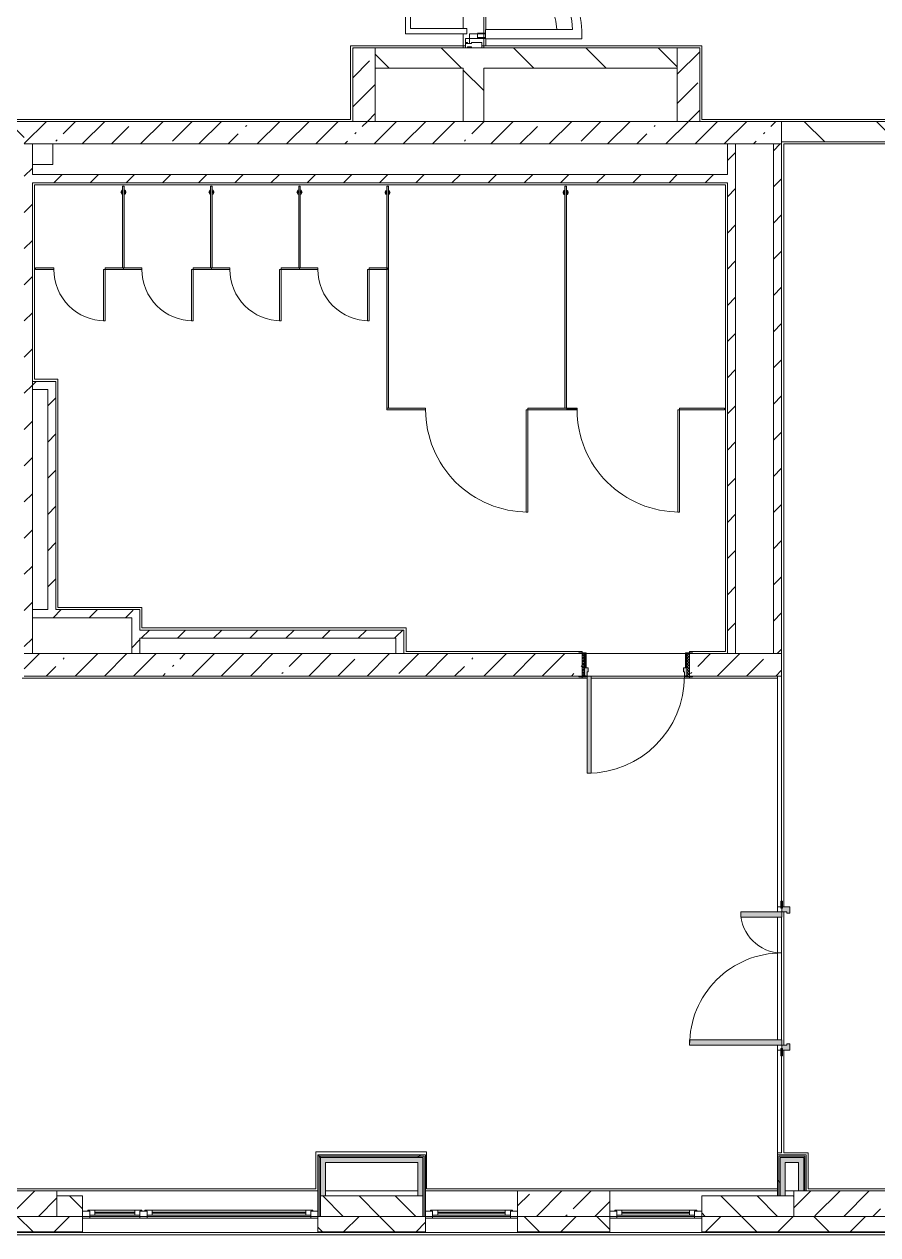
# Model space of a CAD drawing. Header units: millimetres. Extents: x -4005 to 195566, y -8553 to 29000.
# Drawn here: x 154903 to 163242, y -280 to 11550 of the extents above; entities that cross this region are included whole.
import ezdxf

# ---------------------------------------------------------------- set-up
doc = ezdxf.new("R2010")
doc.units = ezdxf.units.MM
for name, color, linetype, lineweight, true_color in [('A-DETL-GENF-9', 7, 'Continuous', 5, 0xaaaaaa), ('A-DOOR-2', 7, 'Continuous', 5, 0xaaaaaa), ('A-DOOR-3', 7, 'Continuous', 5, 0xe2e2e2), ('A-DOOR-FRAM-2', 7, 'Continuous', 5, 0xe2e2e2), ('A-DOOR-FRAM-3', 7, 'Continuous', 5, 0xaaaaaa), ('A-FLOR-2', 7, 'Continuous', 5, 0xaaaaaa), ('A-GENM-7', 7, 'Continuous', 5, 0xe2ddcd), ('I-WALL-4', 7, 'Continuous', 5, 0xe7e7e7)]:
    doc.layers.add(name, color=color, linetype=linetype, lineweight=lineweight, true_color=true_color)
for name, color, linetype, lineweight in [('A-DOOR-4', 7, 'Continuous', 5), ('A-GENM-6', 7, 'Continuous', 5), ('A-GLAZ-2', 7, 'Continuous', 5), ('A-GLAZ-CWMG-2', 7, 'Continuous', 5), ('A-WALL', 7, 'Continuous', 9), ('A-WALL-2', 7, 'Continuous', 5), ('I-WALL-6', 7, 'Continuous', 5), ('S-COLS-3', 7, 'Continuous', 5)]:
    doc.layers.add(name, color=color, linetype=linetype, lineweight=lineweight)
pattern_1 = [(45, (60693.44, 0), (-176.7767, 176.7767), [])]
pattern_2 = [(135, (60693.44, 0), (-353.5534, -353.5534), [])]
pattern_3 = [(45, (60693.44, 0), (-285.1231, 285.1231), []), (45, (60978.57, 0), (-285.1231, 285.1231), [504.031, -100.806, 16.764, -84.042])]
pattern_4 = [(45, (60693.44, 0), (-530.33, 530.33), []), (135, (60693.44, 0), (-530.33, -530.33), [])]

# ---------------------------------------------------------------- blocks, each defined once
blk = doc.blocks.new('110_Дверь_СКБ_1Ст_Внутренняя1 - Д-7а_л__950x2100h_Туалет-32220591-1_4_1_птичка')
at = {"layer": 'A-DOOR-2'}
h = blk.add_hatch(dxfattribs=at)
h.set_pattern_fill('FP_175', color=256, style=0, pattern_type=2)
h.set_pattern_definition([(135, (1776.41, 174.685), (-14.14214, -14.14214), []), (225, (1776.41, 174.685), (14.14214, -14.14214), [])])
h.paths.add_polyline_path([(537.5, 110), (512.5, 110), (512.5, -110), (537.5, -110)])
at = {"layer": 'A-DOOR-3'}
h = blk.add_hatch(color=256, dxfattribs=at)
h.paths.add_polyline_path([(512.5, 110), (487.5, 110), (487.5, 70), (477.5, 70), (477.5, 30), (512.5, 30)])
h.paths.add_polyline_path([(-462.5, 110), (-487.5, 110), (-487.5, 30), (-452.5, 30), (-452.5, 70), (-462.5, 70)])
at = {"layer": 'A-DOOR-FRAM-2'}
for points in [[(447.5, 1060), (447.5, 110), (487.5, 112), (487.5, 1060)], [(-499, 118), (-542.5, 118), (-542.5, 110), (-472.5, 110), (-472.5, 118), (-492.5, 118)], [(-487.5, 30), (-487.5, -110), (-472.5, -110), (-472.5, 30)], [(567.5, 118), (497.5, 118), (497.5, 110), (567.5, 110)], [(497.5, 30), (497.5, -110), (512.5, -110), (512.5, 30)], [(-542.5, -110), (-542.5, -118), (-472.5, -118), (-472.5, -110), (-512.5, -110)], [(512.5, -110), (497.5, -110), (497.5, -118), (567.5, -118), (567.5, -110), (537.5, -110)]]:
    blk.add_hatch(color=256, dxfattribs=at).paths.add_polyline_path(points)
at = {"layer": 'A-DOOR-FRAM-3'}
h = blk.add_hatch(dxfattribs=at)
h.set_pattern_fill('FP_176', color=256, style=0, pattern_type=2)
h.set_pattern_definition([(45, (-346.384, 174.685), (-14.1421, 14.1421), []), (135, (-346.384, 174.685), (-14.1421, -14.1421), [])])
h.paths.add_polyline_path([(-512.5, 110), (-512.5, -110), (-487.5, -110), (-487.5, 110)])
at = {"layer": 'A-DOOR-2'}
for p, q in [((487.5, 1060), (447.5, 1060)), ((447.5, 1060), (447.5, 110)), ((487.5, 110), (487.5, 1060)), ((447.5, 110), (487.5, 110))]:
    blk.add_line(p, q, dxfattribs=at)
blk.add_arc((487.5, 110), 950, 90, 180, dxfattribs=at)
at = {"layer": 'A-DOOR-FRAM-3'}
for p, q in [((-472.5, 118), (-542.5, 118)), ((-542.5, 118), (-542.5, 110)), ((-542.5, 110), (-472.5, 110)), ((-487.5, 110), (-512.5, 110)), ((-512.5, 110), (-512.5, -110)), ((-462.5, 110), (-487.5, 110)), ((-487.5, 110), (-487.5, 30)), ((-487.5, -110), (-487.5, 110)), ((-472.5, 110), (-487.5, 110)), ((-487.5, 110), (-487.5, 109)), ((-487.5, 109), (-472.5, 109)), ((-487.5, 30), (-452.5, 30)), ((-472.5, 30), (-487.5, 30)), ((-487.5, 30), (-487.5, -110)), ((-472.5, 110), (-472.5, 118)), ((-472.5, 109), (-472.5, 110)), ((-472.5, -110), (-472.5, 30)), ((-462.5, 70), (-462.5, 110)), ((-452.5, 70), (-462.5, 70)), ((-452.5, 30), (-452.5, 70)), ((487.5, 70), (477.5, 70)), ((477.5, 70), (477.5, 30)), ((477.5, 30), (512.5, 30)), ((487.5, 110), (487.5, 70)), ((512.5, 110), (487.5, 110)), ((567.5, 118), (497.5, 118)), ((497.5, 118), (497.5, 110)), ((512.5, 110), (497.5, 110)), ((497.5, 110), (497.5, 109)), ((497.5, 110), (567.5, 110)), ((497.5, 109), (512.5, 109)), ((512.5, 30), (497.5, 30)), ((497.5, 30), (497.5, -110)), ((512.5, 30), (512.5, 110)), ((537.5, 110), (512.5, 110)), ((512.5, 110), (512.5, -110)), ((512.5, 109), (512.5, 110)), ((512.5, -110), (512.5, 30)), ((537.5, -110), (537.5, 110)), ((567.5, 110), (567.5, 118)), ((-472.5, -110), (-542.5, -110)), ((-542.5, -110), (-542.5, -118)), ((-542.5, -118), (-472.5, -118)), ((-512.5, -110), (-487.5, -110)), ((-487.5, -110), (-472.5, -110)), ((-472.5, -118), (-472.5, -110)), ((497.5, -110), (512.5, -110)), ((567.5, -110), (497.5, -110)), ((497.5, -110), (497.5, -118)), ((497.5, -118), (567.5, -118)), ((512.5, -110), (537.5, -110)), ((567.5, -118), (567.5, -110))]:
    blk.add_line(p, q, dxfattribs=at)
blk = doc.blocks.new('131_Сантехническая перегородка 7 - СП-1-30858579-1_4_1_птичка')
at = {"layer": 'A-GENM-7'}
blk.add_hatch(color=256, dxfattribs=at).paths.add_polyline_path([(2166, 8), (-4, 8), (-4, -8), (2166, -8)])
at = {"layer": 'A-GENM-6'}
for p, q in [((2166, 8), (-4, 8)), ((-4, 8), (-4, -8)), ((2166, -8), (2166, 8)), ((-4, -8), (2166, -8))]:
    blk.add_line(p, q, dxfattribs=at)
at = {"layer": 'A-GENM-6', "flags": 128}
for points in [[(71, 8), (71, 9), (71, 9), (70, 9), (70, 10), (70, 10), (69, 11), (69, 11), (68, 12), (68, 12), (67, 12), (67, 13), (66, 13), (66, 13), (65, 14), (65, 14), (64, 14), (64, 14), (63, 14), (62, 15), (62, 15), (61, 15), (61, 15), (60, 15), (59, 15), (59, 15), (58, 15), (58, 15), (57, 15), (56, 15), (56, 15), (55, 15), (55, 15), (54, 14), (54, 14), (53, 14), (52, 14), (52, 13), (51, 13), (51, 13), (50, 13), (50, 12), (49, 12), (49, 11), (48, 11), (48, 11), (48, 10), (47, 10), (47, 9), (46, 9), (46, 8), (46, 8)], [(46, -8), (46, -9), (47, -9), (47, -9), (47, -10), (48, -10), (48, -11), (49, -11), (49, -12), (50, -12), (50, -12), (51, -13), (51, -13), (52, -13), (52, -14), (53, -14), (53, -14), (54, -14), (54, -14), (55, -15), (56, -15), (56, -15), (57, -15), (57, -15), (58, -15), (59, -15), (59, -15), (60, -15), (60, -15), (61, -15), (62, -15), (62, -15), (63, -15), (63, -14), (64, -14), (64, -14), (65, -14), (66, -13), (66, -13), (67, -13), (67, -13), (68, -12), (68, -12), (69, -11), (69, -11), (69, -11), (70, -10), (70, -10), (71, -9), (71, -9), (71, -8), (71, -8)]]:
    blk.add_lwpolyline(points, dxfattribs=at)
at = {"layer": 'A-GENM-6'}
for radius, start, end in [(24.6, 19.9113, 160.0887), (17.6, 45, 135), (17.6, 45, 135), (15.1, 45, 135), (24.6, 199.9113, 340.0887), (17.6, 225, 315), (17.6, 225, 315), (15.1, 225, 315)]:
    blk.add_arc((59, 0), radius, start, end, dxfattribs=at)
blk = doc.blocks.new('131_Сантехническая перегородка 6 - СП-1-30839354-1_4_1_птичка')
at = {"layer": 'A-GENM-7'}
blk.add_hatch(color=256, dxfattribs=at).paths.add_polyline_path([(800, 8), (0, 8), (0, -8), (800, -8)])
at = {"layer": 'A-GENM-6'}
for p, q in [((800, 8), (0, 8)), ((0, 8), (0, -8)), ((800, -8), (800, 8)), ((0, -8), (800, -8))]:
    blk.add_line(p, q, dxfattribs=at)
at = {"layer": 'A-GENM-6', "flags": 128}
for points in [[(71, 8), (71, 9), (71, 9), (70, 9), (70, 10), (70, 10), (69, 11), (69, 11), (68, 12), (68, 12), (67, 12), (67, 13), (66, 13), (66, 13), (65, 14), (65, 14), (64, 14), (64, 14), (63, 14), (62, 15), (62, 15), (61, 15), (61, 15), (60, 15), (59, 15), (59, 15), (58, 15), (58, 15), (57, 15), (56, 15), (56, 15), (55, 15), (55, 15), (54, 14), (54, 14), (53, 14), (52, 14), (52, 13), (51, 13), (51, 13), (50, 13), (50, 12), (49, 12), (49, 11), (48, 11), (48, 11), (48, 10), (47, 10), (47, 9), (46, 9), (46, 8), (46, 8)], [(46, -8), (46, -9), (47, -9), (47, -9), (47, -10), (48, -10), (48, -11), (49, -11), (49, -12), (50, -12), (50, -12), (51, -13), (51, -13), (52, -13), (52, -14), (53, -14), (53, -14), (54, -14), (54, -14), (55, -15), (56, -15), (56, -15), (57, -15), (57, -15), (58, -15), (59, -15), (59, -15), (60, -15), (60, -15), (61, -15), (62, -15), (62, -15), (63, -15), (63, -14), (64, -14), (64, -14), (65, -14), (66, -13), (66, -13), (67, -13), (67, -13), (68, -12), (68, -12), (69, -11), (69, -11), (69, -11), (70, -10), (70, -10), (71, -9), (71, -9), (71, -8), (71, -8)]]:
    blk.add_lwpolyline(points, dxfattribs=at)
at = {"layer": 'A-GENM-6'}
for radius, start, end in [(24.6, 19.9113, 160.0887), (17.6, 45, 135), (17.6, 45, 135), (15.1, 45, 135), (24.6, 199.9113, 340.0887), (17.6, 225, 315), (17.6, 225, 315), (15.1, 225, 315)]:
    blk.add_arc((59, 0), radius, start, end, dxfattribs=at)
blk = doc.blocks.new('131_Сантехническая перегородка_Дверь МГН - СД-1-30883454-1_4_1_птичка')
at = {"layer": 'A-GENM-7'}
for points in [[(-350.5, 8), (-370, 8), (-366.5, -8), (10, -8), (10, 8), (-335.4, 8)], [(1390, 8), (1010, 8), (1010, -8), (1390, -8)]]:
    blk.add_hatch(color=256, dxfattribs=at).paths.add_polyline_path(points)
at = {"layer": 'A-DOOR-4'}
for p, q in [((10, 1008), (26, 1008)), ((10, 8), (10, 1008)), ((26, 8), (26, 1008)), ((10, 8), (26, 8))]:
    blk.add_line(p, q, dxfattribs=at)
blk.add_arc((10, 8), 1000, 360, 90, dxfattribs=at)
at = {"layer": 'A-GENM-6'}
for p, q in [((10, 8), (-370, 8)), ((-370, 8), (-370, -8)), ((10, -8), (10, 8)), ((1390, 8), (1010, 8)), ((1010, 8), (1010, -8)), ((1390, -8), (1390, 8)), ((-370, -8), (10, -8)), ((1010, -8), (1390, -8))]:
    blk.add_line(p, q, dxfattribs=at)
blk = doc.blocks.new('120_Окно_СКБ_2Ст_Фрамуга сверху - 120_Окно_СКБ_2Ст_2300х2500_h_ ДОО-19727959-1_4_1_птичка')
at = {"layer": 'A-GLAZ-2'}
for p, q in [((-1150, -127), (-1150, -57)), ((-1150, -57), (-1080, -57)), ((1150, -57), (-1150, -57)), ((-1080, -57), (-1080, -127)), ((-1080, -57), (1080, -57)), ((520, -87), (-1080, -87)), ((-1080, -87), (-1080, -127)), ((-1030, -137), (-1030, -87)), ((-1030, -107), (470, -107)), ((470, -117), (-1030, -117)), ((470, -137), (470, -87)), ((520, -127), (520, -57)), ((520, -57), (590, -57)), ((520, -127), (520, -87)), ((590, -57), (590, -127)), ((1080, -87), (590, -87)), ((590, -87), (590, -127)), ((640, -137), (640, -87)), ((640, -107), (1030, -107)), ((1030, -117), (640, -117)), ((1030, -137), (1030, -87)), ((1080, -127), (1080, -57)), ((1080, -57), (1150, -57)), ((1080, -127), (1080, -87)), ((1150, -57), (1150, -127)), ((-1080, -127), (-1150, -127)), ((-1150, -127), (-1100, -127)), ((-1080, -127), (-1100, -127)), ((-1100, -127), (-1100, -137)), ((-1100, -137), (540, -137)), ((540, -137), (-1100, -137)), ((590, -127), (520, -127)), ((540, -127), (520, -127)), ((540, -127), (570, -127)), ((540, -127), (570, -127)), ((540, -137), (540, -127)), ((590, -127), (570, -127)), ((570, -127), (570, -137)), ((570, -137), (1100, -137)), ((1100, -137), (570, -137)), ((1150, -127), (1080, -127)), ((1100, -127), (1080, -127)), ((1100, -127), (1150, -127)), ((1100, -137), (1100, -127))]:
    blk.add_line(p, q, dxfattribs=at)
blk = doc.blocks.new('120_Окно_СКБ_1Ст - 120_Окно_СКБ_1Ст 900х2500_h_ с форточкой-V137-1_4_1_птичка')
at = {"layer": 'A-GLAZ-2'}
for p, q in [((-450, -127), (-450, -57)), ((-450, -57), (-380, -57)), ((450, -57), (-450, -57)), ((-380, -57), (-380, -127)), ((380, -87), (-380, -87)), ((-380, -87), (-380, -127)), ((-330, -137), (-330, -87)), ((-330, -107), (330, -107)), ((330, -117), (-330, -117)), ((330, -137), (330, -87)), ((380, -127), (380, -57)), ((380, -57), (450, -57)), ((380, -127), (380, -87)), ((450, -57), (450, -127)), ((-380, -127), (-450, -127)), ((-450, -127), (-400, -127)), ((-380, -127), (-400, -127)), ((-400, -127), (-400, -137)), ((-400, -137), (400, -137)), ((400, -137), (-400, -137)), ((450, -127), (380, -127)), ((400, -127), (380, -127)), ((400, -127), (450, -127)), ((400, -137), (400, -127))]:
    blk.add_line(p, q, dxfattribs=at)
blk = doc.blocks.new('BSC_Колонна _Прямоугольная - 250х900-23282983-1_4_1_птичка')
at = {"layer": 'S-COLS-3'}
h = blk.add_hatch(dxfattribs=at)
h.set_pattern_fill('FP_203', color=256, style=0, pattern_type=2)
h.set_pattern_definition([(45, (-99480, -25), (-285.1231, 285.1231), []), (45, (-99194.88, -25), (-285.1231, 285.1231), [504.031, -100.806, 16.764, -84.042])])
h.paths.add_polyline_path([(268, -125), (450, -125), (450, 125), (-450, 125), (-450, -125)])
for p, q in [((450, 125), (-450, 125)), ((-450, 125), (-450, -125)), ((450, -125), (450, 125)), ((-450, -125), (450, -125))]:
    blk.add_line(p, q, dxfattribs=at)
blk = doc.blocks.new('BSC_Колонна _Прямоугольная - 250х900-V174-1_4_1_птичка')
at = {"layer": 'S-COLS-3'}
h = blk.add_hatch(dxfattribs=at)
h.set_pattern_fill('FP_209', color=256, style=0, pattern_type=2)
h.set_pattern_definition([(45, (-94080, -25), (-285.1231, 285.1231), []), (45, (-93794.88, -25), (-285.1231, 285.1231), [504.031, -100.806, 16.764, -84.042])])
h.paths.add_polyline_path([(-450, -125), (450, -125), (450, 125), (-450, 125), (-450, -34)])
for p, q in [((450, 125), (-450, 125)), ((-450, 125), (-450, -125)), ((450, -125), (450, 125)), ((-450, -125), (450, -125))]:
    blk.add_line(p, q, dxfattribs=at)
blk = doc.blocks.new('BSC_Колонна _Прямоугольная - 250х900-V175-1_4_1_птичка')
at = {"layer": 'S-COLS-3'}
h = blk.add_hatch(dxfattribs=at)
h.set_pattern_fill('FP_210', color=256, style=0, pattern_type=2)
h.set_pattern_definition([(45, (-102180, -25), (-285.1231, 285.1231), []), (45, (-101894.88, -25), (-285.1231, 285.1231), [504.031, -100.806, 16.764, -84.042])])
h.paths.add_polyline_path([(-334, -125), (450, -125), (450, 125), (-450, 125), (-450, -125)])
for p, q in [((450, 125), (-450, 125)), ((-450, 125), (-450, -125)), ((450, -125), (450, 125)), ((-450, -125), (450, -125))]:
    blk.add_line(p, q, dxfattribs=at)
blk = doc.blocks.new('131_Сантехническая перегородка_Дверь 5 - СД-1-30835617-1_4_1_птичка')
at = {"layer": 'A-GENM-7'}
for points in [[(250, 8), (70, 8), (70, -8), (250, -8)], [(750, 8), (750, -8), (930, -8), (930, 8), (839, 8)]]:
    blk.add_hatch(color=256, dxfattribs=at).paths.add_polyline_path(points)
at = {"layer": 'A-DOOR-4'}
for p, q in [((266, 508), (250, 508)), ((250, 8), (250, 508)), ((266, 8), (266, 508)), ((266, 8), (250, 8))]:
    blk.add_line(p, q, dxfattribs=at)
blk.add_arc((250, 8), 500, 360, 90, dxfattribs=at)
at = {"layer": 'A-GENM-6'}
for p, q in [((250, 8), (70, 8)), ((70, 8), (70, -8)), ((250, -8), (250, 8)), ((930, 8), (750, 8)), ((750, 8), (750, -8)), ((930, -8), (930, 8)), ((70, -8), (250, -8)), ((750, -8), (930, -8))]:
    blk.add_line(p, q, dxfattribs=at)
blk = doc.blocks.new('120_Окно_СКБ_1Ст - 120_Окно_СКБ_1Ст 900х2500_h_ с форточкой-22876038-1_4_1_птичка')
at = {"layer": 'A-GLAZ-2'}
for p, q in [((-450, -127), (-450, -57)), ((-450, -57), (-380, -57)), ((450, -57), (-450, -57)), ((-380, -57), (-380, -127)), ((380, -87), (-380, -87)), ((-380, -87), (-380, -127)), ((-330, -137), (-330, -87)), ((-330, -107), (330, -107)), ((330, -117), (-330, -117)), ((330, -137), (330, -87)), ((380, -127), (380, -57)), ((380, -57), (450, -57)), ((380, -127), (380, -87)), ((450, -57), (450, -127)), ((-380, -127), (-450, -127)), ((-450, -127), (-400, -127)), ((-380, -127), (-400, -127)), ((-400, -127), (-400, -137)), ((-400, -137), (400, -137)), ((400, -137), (-400, -137)), ((450, -127), (380, -127)), ((400, -127), (380, -127)), ((400, -127), (450, -127)), ((400, -137), (400, -127))]:
    blk.add_line(p, q, dxfattribs=at)
blk = doc.blocks.new('110_Дверь_СКБ_2Ст - Д-5_п__в составе перегородки _не входит в спец__-32680960-1_4_1_птичка')
at = {"layer": 'A-DOOR-3'}
for points in [[(-638, 901), (-638, 0), (-588, 0), (-588, 901)], [(612, 40), (612, 0), (662, 0), (662, 401), (612, 401)]]:
    blk.add_hatch(color=256, dxfattribs=at).paths.add_polyline_path(points)
h = blk.add_hatch(color=256, dxfattribs=at)
h.paths.add_polyline_path([(-688, 0), (-688, -79), (-628, -79), (-628, -49), (-638, -49), (-638, 0)])
h.paths.add_polyline_path([(652, -49), (652, -79), (712, -79), (712, 0), (662, 0), (662, -49)])
at = {"layer": 'A-DOOR-FRAM-2'}
for points in [[(-743, 0), (-673, 0), (-673, 8), (-743, 3)], [(698, 0), (767, 0), (767, 8), (698, 8)], [(-743, -9), (-688, -9), (-688, -1), (-743, -1)], [(712, -9), (767, -9), (767, -1), (712, -1)]]:
    blk.add_hatch(color=256, dxfattribs=at).paths.add_polyline_path(points)
at = {"layer": 'A-DOOR-2'}
for p, q in [((-638, 901), (-638, 0)), ((-588, 901), (-638, 901)), ((-588, 0), (-588, 901)), ((662, 401), (612, 401)), ((612, 401), (612, 0)), ((662, 0), (662, 401)), ((-638, 0), (-588, 0)), ((612, 0), (662, 0))]:
    blk.add_line(p, q, dxfattribs=at)
for centre, radius, start, end in [((-638, 0), 900, 0, 90), ((662, 0), 400, 90, 180)]:
    blk.add_arc(centre, radius, start, end, dxfattribs=at)
at = {"layer": 'A-DOOR-FRAM-3'}
for p, q in [((-673, 8), (-743, 8)), ((-743, 8), (-743, 0)), ((-743, 0), (-673, 0)), ((-638, 0), (-688, 0)), ((-688, 0), (-688, -79)), ((-673, 0), (-688, 0)), ((-688, 0), (-688, -1)), ((-673, 0), (-673, 8)), ((-673, -1), (-673, 0)), ((-638, -49), (-638, 0)), ((662, 0), (662, -49)), ((712, 0), (662, 0)), ((767, 8), (698, 8)), ((698, 8), (698, 0)), ((712, 0), (698, 0)), ((698, 0), (698, -1)), ((698, 0), (767, 0)), ((712, -79), (712, 0)), ((712, -1), (712, 0)), ((767, 0), (767, 8)), ((-673, -1), (-743, -1)), ((-743, -1), (-743, -9)), ((-743, -9), (-673, -9)), ((-688, -79), (-628, -79)), ((-688, -1), (-673, -1)), ((-673, -9), (-673, -1)), ((-628, -49), (-638, -49)), ((-628, -79), (-628, -49)), ((662, -49), (652, -49)), ((652, -49), (652, -79)), ((652, -79), (712, -79)), ((698, -1), (712, -1)), ((767, -1), (698, -1)), ((698, -1), (698, -9)), ((698, -9), (767, -9)), ((767, -9), (767, -1))]:
    blk.add_line(p, q, dxfattribs=at)
blk = doc.blocks.new('131_Сантехническая перегородка_Дверь 5 - СД-1-V229-1_4_1_птичка')
at = {"layer": 'A-GENM-7'}
for points in [[(250, 8), (78, 8), (78, -8), (250, -8)], [(922, 8), (750, 8), (750, -8), (930, -8), (930, 8)]]:
    blk.add_hatch(color=256, dxfattribs=at).paths.add_polyline_path(points)
at = {"layer": 'A-DOOR-4'}
for p, q in [((266, 508), (250, 508)), ((250, 8), (250, 508)), ((266, 8), (266, 508)), ((266, 8), (250, 8))]:
    blk.add_line(p, q, dxfattribs=at)
blk.add_arc((250, 8), 500, 360, 90, dxfattribs=at)
at = {"layer": 'A-GENM-6'}
for p, q in [((250, 8), (70, 8)), ((70, 8), (70, -8)), ((250, -8), (250, 8)), ((930, 8), (750, 8)), ((750, 8), (750, -8)), ((930, -8), (930, 8)), ((70, -8), (250, -8)), ((750, -8), (930, -8))]:
    blk.add_line(p, q, dxfattribs=at)
blk = doc.blocks.new('131_Сантехническая перегородка_Дверь МГН 2 - СД-1-30897608-1_4_1_птичка')
at = {"layer": 'A-GENM-7'}
for points in [[(-270, 8), (-430, 8), (-430, -8), (10, -8), (10, 8)], [(1010, 8), (1010, -8), (1110, -8), (1110, 8)]]:
    blk.add_hatch(color=256, dxfattribs=at).paths.add_polyline_path(points)
at = {"layer": 'A-DOOR-4'}
for p, q in [((10, 1008), (26, 1008)), ((10, 8), (10, 1008)), ((26, 8), (26, 1008)), ((10, 8), (26, 8))]:
    blk.add_line(p, q, dxfattribs=at)
blk.add_arc((10, 8), 1000, 360, 90, dxfattribs=at)
at = {"layer": 'A-GENM-6'}
for p, q in [((10, 8), (-430, 8)), ((-430, 8), (-430, -8)), ((10, -8), (10, 8)), ((1110, 8), (1010, 8)), ((1010, 8), (1010, -8)), ((1110, -8), (1110, 8)), ((-430, -8), (10, -8)), ((1010, -8), (1110, -8))]:
    blk.add_line(p, q, dxfattribs=at)
blk = doc.blocks.new('Дверь_Витражная_остекление_ - ВВ-7 остекление-32349468-1_4_1_птичка')
at = {"layer": 'A-DETL-GENF-9'}
for p, q in [((-815, -20), (-860, -20)), ((-860, -177), (-860, -20)), ((-815, -20), (-860, -20)), ((-860, -20), (-860, -177)), ((-860, -100), (-815, -100)), ((-850, -177), (-850, -100)), ((-815, -177), (-815, -20)), ((-815, -177), (-815, -20)), ((-806, -177), (-806, -100)), ((856, -800), (856, -100)), ((865, -880), (865, -20)), ((865, -20), (865, -880)), ((900, -100), (865, -100)), ((900, -800), (900, -140)), ((910, -880), (910, -140)), ((910, -880), (910, -140)), ((910, -800), (865, -800)), ((910, -880), (865, -880)), ((865, -880), (910, -880))]:
    blk.add_line(p, q, dxfattribs=at)
at = {"layer": 'A-DOOR-2'}
for p, q in [((-910, 20), (-860, 20)), ((-910, -20), (-910, 20)), ((-860, 20), (-860, -20)), ((860, 20), (910, 20)), ((860, -20), (860, 20)), ((910, 20), (910, -20)), ((-860, -20), (-910, -20)), ((-860, -177), (-860, -20)), ((860, -880), (860, -20)), ((910, -20), (860, -20))]:
    blk.add_line(p, q, dxfattribs=at)
for centre, start, end in [((-860, -20), 275.9846, 0), ((860, -20), 180, 196.2865), ((860, -20), 225.3923, 270)]:
    blk.add_arc(centre, 860, start, end, dxfattribs=at)
blk = doc.blocks.new('Прямоугольный импост - Импост структурный с накладкой - 160мм Темный-V244-1_4_1_птичка')
at = {"layer": 'A-GLAZ-CWMG-2'}
for p, q in [((-50, 0), (-50, 17)), ((-50, 17), (0, 17)), ((-40, 0), (-50, 0)), ((-40, -40), (-40, 0)), ((0, 0), (-10, 0)), ((-10, 0), (-10, -40)), ((0, 17), (0, 0)), ((-50, -140), (-50, -40)), ((-50, -40), (-40, -40)), ((-10, -40), (0, -40)), ((0, -40), (0, -140)), ((0, -140), (-50, -140))]:
    blk.add_line(p, q, dxfattribs=at)

msp = doc.modelspace()

# ---------------------------------------------------------------- hatches: boundary and pattern name
at = {"layer": 'A-WALL-2'}
h = msp.add_hatch(dxfattribs=at)
h.set_pattern_fill('FP_154', color=256, style=0, pattern_type=2)
h.set_pattern_definition([(135, (60693.44, 0), (-176.7767, -176.7767), [])])
h.paths.add_polyline_path([(184423.4, -100), (184423.4, 100), (184223.4, 100), (184223.4, -100)])
h.paths.add_polyline_path([(152623.4, -100), (153423.4, -100), (153423.4, 100), (152623.4, 100), (152623.4, -68.4)])
h.paths.add_polyline_path([(155473.4, -100), (155473.4, 100), (155223.4, 100), (155223.4, -100)])
h.paths.add_polyline_path([(157798.4, -100), (158798.4, -100), (158798.4, 100), (157798.4, 100)])
h.paths.add_polyline_path([(181823.4, -100), (181923.4, -100), (181923.4, 100), (181823.4, 100), (181823.4, -11)])
h.paths.add_polyline_path([(161523.4, -100), (162423.4, -100), (162423.4, 100), (161523.4, 100), (161523.4, 82.2)])
h.paths.add_polyline_path([(163573.4, -100), (163573.4, 100), (163323.4, 100), (163323.4, -100)])
h.paths.add_polyline_path([(165873.4, -100), (166923.4, -100), (166923.4, 100), (165873.4, 100), (165873.4, -27.9)])
h.paths.add_polyline_path([(170263.4, -100), (170523.4, -100), (170523.4, 100), (170173.4, 100), (170173.4, -100), (170243.4, -100)])
h.paths.add_polyline_path([(180023.4, -100), (180023.4, 100), (179523.4, 100), (179523.4, -100), (179844.4, -100)])
h.paths.add_polyline_path([(171423.4, -100), (172323.4, -100), (172323.4, 100), (171423.4, 100), (171423.4, -55)])
h.paths.add_polyline_path([(177222.4, -100), (177723.4, -100), (177723.4, 100), (176673.4, 100), (176673.4, -100)])
h.paths.add_polyline_path([(174373.4, -100), (174373.4, 100), (174123.4, 100), (174123.4, -100)])
h = msp.add_hatch(dxfattribs=at)
h.set_pattern_fill('FP_172', color=256, style=0, pattern_type=2)
h.set_pattern_definition([(45, (60693.44, 0), (-353.5534, 353.5534), []), (135, (60693.44, 0), (-353.5534, -353.5534), [])])
h.paths.add_polyline_path([(149903.4, -250), (151723.4, -250), (151723.4, -100), (149903.4, -100)])
h.paths.add_polyline_path([(181417.6, -250), (181923.4, -250), (181923.4, -100), (180923.4, -100), (180923.4, -250)])
h.paths.add_polyline_path([(184223.4, -250), (185773.4, -250), (185773.4, -100), (184223.4, -100), (184223.4, -210)])
h.paths.add_polyline_path([(172323.4, -250), (172323.4, -100), (171423.4, -100), (171423.4, -250)])
h.paths.add_polyline_path([(168723.4, -250), (168723.4, -100), (167823.4, -100), (167823.4, -250), (168043.4, -250)])
h.paths.add_polyline_path([(170523.4, -250), (170523.4, -100), (170173.4, -100), (170173.4, -250), (170405.2, -250)])
h.paths.add_polyline_path([(177723.4, -250), (177723.4, -100), (176673.4, -100), (176673.4, -250), (177222.4, -250)])
h.paths.add_polyline_path([(173223.4, -250), (174373.4, -250), (174373.4, -100), (173223.4, -100), (173223.4, -210)])
h.paths.add_polyline_path([(179320, -250), (180023.4, -250), (180023.4, -100), (178623.4, -100), (178623.4, -250)])
h.paths.add_polyline_path([(155473.4, -250), (155473.4, -100), (154323.4, -100), (154323.4, -250)])
h.paths.add_polyline_path([(160441.6, -250), (160623.4, -250), (160623.4, -100), (159723.4, -100), (159723.4, -250)])
h.paths.add_polyline_path([(163573.4, -250), (163573.4, -100), (161523.4, -100), (161523.4, -250), (162539.2, -250)])
h.paths.add_polyline_path([(157773.4, -250), (158823.4, -250), (158823.4, -100), (157773.4, -100), (157773.4, -210)])
h.paths.add_polyline_path([(165873.4, -250), (166923.4, -250), (166923.4, -100), (165873.4, -100), (165873.4, -210)])
h.paths.add_polyline_path([(152623.4, -250), (153423.4, -250), (153423.4, -100), (152623.4, -100), (152623.4, -210)])
at = {"layer": 'I-WALL-4'}
for points in [[(157848.4, 100), (157848.4, 475), (157798.4, 475), (157798.4, 100)], [(158798.4, 425), (158798.4, 475), (157848.4, 475), (157848.4, 425), (158748.4, 425)], [(162288.4, 100), (162338.4, 100), (162338.4, 475), (162288.4, 475), (162288.4, 150)], [(162468.4, 425), (162518.4, 425), (162518.4, 475), (162338.4, 475), (162338.4, 425)], [(158798.4, 100), (158798.4, 425), (158748.4, 425), (158748.4, 100)], [(162518.4, 150), (162518.4, 425), (162468.4, 425), (162468.4, 150)]]:
    msp.add_hatch(color=256, dxfattribs=at).paths.add_polyline_path(points)
at = {"layer": 'I-WALL-6'}
h = msp.add_hatch(dxfattribs=at)
h.set_pattern_fill('FP_171', color=256, style=0, pattern_type=2)
h.set_pattern_definition(pattern_2)
h.paths.add_polyline_path([(159193.4, 10600), (159393.4, 10600), (159393.4, 11320), (159193.4, 11320), (159193.4, 10613.7)])
h.paths.add_polyline_path([(159309.8, 13220), (159393.4, 13220), (159392.8, 13400), (159193.4, 13400), (159193.4, 13220)])
h = msp.add_hatch(dxfattribs=at)
h.set_pattern_fill('FP_153', color=256, style=0, pattern_type=2)
h.set_pattern_definition(pattern_3)
h.paths.add_polyline_path([(158113.8, 10600), (158332.4, 10600), (158332.4, 11320), (158112.4, 11320), (158112.4, 10600)])
h = msp.add_hatch(dxfattribs=at)
h.set_pattern_fill('FP_171', color=256, style=0, pattern_type=2)
h.set_pattern_definition(pattern_2)
h.paths.add_polyline_path([(159193.4, 11120), (159193.4, 11320), (158332.4, 11320), (158332.4, 11120), (158344, 11120)])
h = msp.add_hatch(dxfattribs=at)
h.set_pattern_fill('FP_171', color=256, style=0, pattern_type=2)
h.set_pattern_definition(pattern_2)
h.paths.add_polyline_path([(161282.4, 11120), (161282.4, 11320), (159393.4, 11320), (159393.4, 11120), (160441.6, 11120)])
h = msp.add_hatch(dxfattribs=at)
h.set_pattern_fill('FP_153', color=256, style=0, pattern_type=2)
h.set_pattern_definition(pattern_3)
h.paths.add_polyline_path([(161502.4, 10600), (161502.4, 11320), (161282.4, 11320), (161282.4, 10600)])
h = msp.add_hatch(dxfattribs=at)
h.set_pattern_fill('FP_171', color=256, style=0, pattern_type=2)
h.set_pattern_definition(pattern_2)
h.paths.add_polyline_path([(162303.4, 10400), (164338.4, 10400), (164338.4, 10600), (162303.4, 10600)])
h.paths.add_polyline_path([(167803.4, 10400), (167823.4, 10400), (167823.4, 10600), (165788.4, 10600), (165788.4, 10400), (166734.4, 10400)])
h.paths.add_polyline_path([(153023.4, 10400), (153203.4, 10400), (153203.4, 10600), (152078.4, 10600), (152078.4, 10400), (152723.4, 10400)])
h.paths.add_polyline_path([(150303.4, 10400), (150678.4, 10400), (150678.4, 10600), (150303.4, 10600)])
h.paths.add_polyline_path([(154153.4, 10400), (154903.4, 10400), (154903.4, 10600), (154153.4, 10600)])
h = msp.add_hatch(dxfattribs=at)
h.set_pattern_fill('FP_153', color=256, style=0, pattern_type=2)
h.set_pattern_definition(pattern_3)
h.paths.add_polyline_path([(161522.4, 10380), (162303.4, 10380), (162303.4, 10600), (154903.4, 10600), (154903.4, 10380), (160441.6, 10380)])
h = msp.add_hatch(dxfattribs=at)
h.set_pattern_fill('FP_170', color=256, style=0, pattern_type=2)
h.set_pattern_definition(pattern_1)
h.paths.add_polyline_path([(154983.4, 5400), (154983.4, 10380), (154903.4, 10380), (154903.4, 5400)])
h = msp.add_hatch(dxfattribs=at)
h.set_pattern_fill('FP_170', color=256, style=0, pattern_type=2)
h.set_pattern_definition(pattern_1)
h.paths.add_polyline_path([(161853.4, 5400), (161853.4, 10380), (161773.4, 10380), (161773.4, 5400)])
h = msp.add_hatch(dxfattribs=at)
h.set_pattern_fill('FP_170', color=256, style=0, pattern_type=2)
h.set_pattern_definition(pattern_1)
h.paths.add_polyline_path([(162223.4, 5400), (162303.4, 5400), (162303.4, 10380), (162223.4, 10380), (162223.4, 5423.5)])
h = msp.add_hatch(dxfattribs=at)
h.set_pattern_fill('FP_170', color=256, style=0, pattern_type=2)
h.set_pattern_definition(pattern_1)
h.paths.add_polyline_path([(156246.4, 10000), (161773.4, 10000), (161773.4, 10080), (154983.4, 10078), (154983.4, 10000), (155426.4, 10000)])
h = msp.add_hatch(dxfattribs=at)
h.set_pattern_fill('FP_170', color=256, style=0, pattern_type=2)
h.set_pattern_definition(pattern_1)
h.paths.add_polyline_path([(154983.4, 7980), (155213.4, 7980), (155213.4, 8060), (154983.4, 8060)])
h = msp.add_hatch(dxfattribs=at)
h.set_pattern_fill('FP_170', color=256, style=0, pattern_type=2)
h.set_pattern_definition(pattern_1)
h.paths.add_polyline_path([(155213.4, 5830), (155213.4, 7980), (155133.4, 7980), (155133.4, 5830)])
h = msp.add_hatch(dxfattribs=at)
h.set_pattern_fill('FP_170', color=256, style=0, pattern_type=2)
h.set_pattern_definition(pattern_1)
h.paths.add_polyline_path([(153123.4, 6620), (153153.4, 6620), (153153.4, 6700), (152723.4, 6700), (152723.4, 6620), (153103.4, 6620)])
h.paths.add_polyline_path([(154883.4, 6620), (154903.4, 6620), (154903.4, 6700), (154103.4, 6700), (154103.4, 6620), (154153.4, 6620)])
h = msp.add_hatch(dxfattribs=at)
h.set_pattern_fill('FP_170', color=256, style=0, pattern_type=2)
h.set_pattern_definition(pattern_1)
h.paths.add_polyline_path([(155953.4, 5750), (155953.4, 5830), (154983.4, 5830), (154983.4, 5750), (155233.4, 5750)])
h = msp.add_hatch(dxfattribs=at)
h.set_pattern_fill('FP_170', color=256, style=0, pattern_type=2)
h.set_pattern_definition(pattern_1)
h.paths.add_polyline_path([(155953.4, 5400), (156033.4, 5400), (156033.4, 5830), (155953.4, 5830), (155953.4, 5527.5)])
h = msp.add_hatch(dxfattribs=at)
h.set_pattern_fill('FP_170', color=256, style=0, pattern_type=2)
h.set_pattern_definition(pattern_1)
h.paths.add_polyline_path([(156033.4, 5550), (158533.4, 5550), (158533.4, 5630), (156033.4, 5630)])
h = msp.add_hatch(dxfattribs=at)
h.set_pattern_fill('FP_170', color=256, style=0, pattern_type=2)
h.set_pattern_definition(pattern_1)
h.paths.add_polyline_path([(158613.4, 5400), (158613.4, 5630), (158533.4, 5630), (158533.4, 5400)])
h = msp.add_hatch(dxfattribs=at)
h.set_pattern_fill('FP_153', color=256, style=0, pattern_type=2)
h.set_pattern_definition(pattern_3)
h.paths.add_polyline_path([(161686.9, 5180), (162303.4, 5180), (162303.4, 5400), (161403.4, 5400), (161403.4, 5180), (161433.4, 5180)])
h.paths.add_polyline_path([(158344, 5180), (160353.4, 5180), (160353.4, 5400), (154903.4, 5400), (154903.4, 5180), (157753.4, 5180)])
h = msp.add_hatch(dxfattribs=at)
h.set_pattern_fill('FP_250', color=256, style=0, pattern_type=2)
h.set_pattern_definition(pattern_4)
h.paths.add_polyline_path([(157773.4, -100), (157785.9, -100), (157785.9, 500), (157773.4, 500), (157773.4, -62.5)])
h = msp.add_hatch(dxfattribs=at)
h.set_pattern_fill('FP_250', color=256, style=0, pattern_type=2)
h.set_pattern_definition(pattern_4)
h.paths.add_polyline_path([(157785.9, 487.5), (158823.4, 487.5), (158823.4, 500), (157785.9, 500)])
h = msp.add_hatch(dxfattribs=at)
h.set_pattern_fill('FP_250', color=256, style=0, pattern_type=2)
h.set_pattern_definition(pattern_4)
h.paths.add_polyline_path([(157785.9, -100), (157798.4, -100), (157798.4, 487.5), (157785.9, 487.5), (157785.9, 18.8)])
h = msp.add_hatch(dxfattribs=at)
h.set_pattern_fill('FP_250', color=256, style=0, pattern_type=2)
h.set_pattern_definition(pattern_4)
h.paths.add_polyline_path([(157810.9, 475), (158810.9, 475), (158810.9, 487.5), (157798.4, 487.5), (157798.4, 475)])
h = msp.add_hatch(dxfattribs=at)
h.set_pattern_fill('FP_250', color=256, style=0, pattern_type=2)
h.set_pattern_definition(pattern_4)
h.paths.add_polyline_path([(162263.4, 100), (162275.9, 100), (162275.9, 500), (162263.4, 500), (162263.4, 150)])
h = msp.add_hatch(dxfattribs=at)
h.set_pattern_fill('FP_250', color=256, style=0, pattern_type=2)
h.set_pattern_definition(pattern_4)
h.paths.add_polyline_path([(162275.9, 100), (162288.4, 100), (162288.4, 487.5), (162275.9, 487.5), (162275.9, 150)])
h = msp.add_hatch(dxfattribs=at)
h.set_pattern_fill('FP_250', color=256, style=0, pattern_type=2)
h.set_pattern_definition(pattern_4)
h.paths.add_polyline_path([(162518.4, 150), (162530.9, 150.5), (162530.9, 475), (162518.4, 475), (162518.4, 151)])
h = msp.add_hatch(dxfattribs=at)
h.set_pattern_fill('FP_250', color=256, style=0, pattern_type=2)
h.set_pattern_definition(pattern_4)
h.paths.add_polyline_path([(162543.4, 150), (162539.2, 487.5), (162530.9, 487.5), (162532.9, 150), (162539.2, 150)])

# ---------------------------------------------------------------- linework, layer by layer
at = {"layer": 'A-FLOR-2'}
for p, q in [((158628.2, 13272.2), (158628.2, 11457.1)), ((158678.2, 11507.1), (158678.2, 13222.2)), ((159413.4, 11498.4), (159413.4, 12313.2)), ((159228.2, 11507.1), (158678.2, 11507.1)), ((159228.2, 11457.1), (159228.2, 11507.1)), ((160260.6, 11498.4), (159410.2, 11498.4)), ((159410.2, 11498.4), (159410.2, 11408.4)), ((158628.2, 11457.1), (159228.2, 11457.1)), ((159410.2, 11408.4), (160350.2, 11408.4)), ((159413.4, 11340), (159413.4, 11408.7)), ((158092.4, 10620), (158092.4, 11340)), ((158092.4, 11340), (159216, 11340)), ((159373, 11340), (161522.4, 11340)), ((161522.4, 11340), (161522.4, 10620)), ((152028.4, 10620), (158092.4, 10620)), ((161522.4, 10620), (164413.4, 10620)), ((155183.4, 10380), (155183.4, 10180)), ((164338.4, 10380), (162323.4, 10380)), ((162323.4, 10380), (162323.4, 2925)), ((155183.4, 10180), (154983.4, 10180)), ((161753.4, 9980), (155003.4, 9980)), ((155003.4, 9980), (155003.4, 8080)), ((161753.4, 5420), (161753.4, 9980)), ((155003.4, 8080), (155233.4, 8080)), ((155233.4, 8080), (155233.4, 5850)), ((155233.4, 5850), (156053.4, 5850)), ((156053.4, 5850), (156053.4, 5650)), ((156053.4, 5650), (158633.4, 5650)), ((158633.4, 5650), (158633.4, 5420)), ((158633.4, 5420), (160353.4, 5420)), ((160353.4, 5420), (160353.4, 5408)), ((161403.4, 5420), (161753.4, 5420)), ((161403.4, 5408), (161403.4, 5420)), ((160403.4, 5160), (154883.4, 5160)), ((160353.4, 5172), (160353.4, 5160)), ((162263.4, 5160), (160443.4, 5160)), ((161403.4, 5160), (161403.4, 5172)), ((162263.4, 2875), (162263.4, 2925)), ((162323.4, 2875), (162323.4, 1575)), ((162263.4, 1525), (162263.4, 1575)), ((162323.4, 1525), (162323.4, 521.2)), ((157753.4, 170), (157753.4, 530)), ((157753.4, 530), (158833.4, 530)), ((158833.4, 530), (158833.4, 170)), ((162263.4, 500), (162263.4, 521)), ((162323.4, 521.2), (162563.4, 521.2)), ((162563.4, 521.2), (162563.4, 170)), ((153139.4, 170), (157753.4, 170)), ((158833.4, 170), (162263.4, 170)), ((162563.4, 170), (166203.4, 170))]:
    msp.add_line(p, q, dxfattribs=at)
for radius, start, end in [(855, 2.68148, 89.68791), (945, 356.96706, 72.24721)]:
    msp.add_arc((159406.5, 11458.4), radius, start, end, dxfattribs=at)
at = {"layer": 'A-WALL'}
for p, q in [((158332.4, 11320), (158332.4, 11120)), ((161282.4, 11120), (161282.4, 11320)), ((159193.4, 10600), (159393.4, 10600)), ((162303.4, 10400), (162303.4, 10600)), ((154903.4, 5400), (154983.4, 5400)), ((161773.4, 5400), (161853.4, 5400)), ((162223.4, 5400), (162303.4, 5400)), ((162303.4, 5180), (162263.4, 5180)), ((157785.9, 487.5), (157785.9, -100)), ((158810.9, 487.5), (157785.9, 487.5)), ((157798.4, 475), (157798.4, -100)), ((158798.4, 475), (157798.4, 475)), ((158798.4, -100), (158798.4, 475)), ((158810.9, -100), (158810.9, 487.5)), ((162275.9, 487.5), (162275.9, 100)), ((162530.9, 487.5), (162275.9, 487.5)), ((162288.4, 475), (162288.4, 100)), ((162518.4, 475), (162288.4, 475)), ((162518.4, 150), (162518.4, 475)), ((162530.9, 150), (162530.9, 487.5)), ((157798.4, 100), (157848.4, 100)), ((158748.4, 100), (158798.4, 100)), ((155223.4, -100), (155473.4, -100)), ((155473.4, -100), (155223.4, -100)), ((158823.4, -100), (157773.4, -100)), ((157798.4, -100), (158798.4, -100)), ((161523.4, -100), (162423.4, -100)), ((162423.4, -100), (161523.4, -100)), ((154323.4, -250), (155473.4, -250)), ((154323.4, -253), (155473.4, -253)), ((157773.4, -250), (158823.4, -250)), ((157773.4, -253), (158823.4, -253)), ((159723.4, -250), (160623.4, -250)), ((159723.4, -253), (160623.4, -253)), ((161523.4, -250), (163573.4, -250)), ((161523.4, -253), (163573.4, -253))]:
    msp.add_line(p, q, dxfattribs=at)
at = {"layer": 'A-WALL-2'}
for p, q in [((155473.4, 100), (155223.4, 100)), ((155473.4, -258), (155473.4, 100)), ((157773.4, 100), (157773.4, -258)), ((158748.4, 100), (157848.4, 100)), ((158823.4, -258), (158823.4, 100)), ((162423.4, 100), (161523.4, 100)), ((161523.4, 100), (161523.4, -258)), ((155473.4, -100), (157773.4, -100)), ((158823.4, -100), (159723.4, -100)), ((159723.4, -100), (159723.4, -258)), ((160623.4, -258), (160623.4, -100)), ((160623.4, -100), (161523.4, -100)), ((168723.4, -280), (149873.4, -280)), ((153423.4, -258), (168723.4, -258))]:
    msp.add_line(p, q, dxfattribs=at)
at = {"layer": 'I-WALL-6'}
for p, q in [((159193.4, 11507.1), (159193.4, 13400)), ((159393.4, 13400), (159393.4, 11320)), ((159193.4, 11320), (159193.4, 11457.1)), ((161502.4, 11320), (158112.4, 11320)), ((158112.4, 11320), (158112.4, 10600)), ((161502.4, 10600), (161502.4, 11320)), ((158332.4, 11120), (159193.4, 11120)), ((158332.4, 10600), (158332.4, 11120)), ((159193.4, 11120), (159193.4, 10600)), ((159393.4, 10600), (159393.4, 11120)), ((159393.4, 11120), (161282.4, 11120)), ((161282.4, 11120), (161282.4, 10600)), ((159193.4, 10600), (154183.4, 10600)), ((164308.4, 10600), (159393.4, 10600)), ((154903.4, 10380), (162303.4, 10380)), ((154983.4, 10080), (154983.4, 10380)), ((161773.4, 10380), (161773.4, 10080)), ((161853.4, 5400), (161853.4, 10380)), ((162223.4, 10380), (162223.4, 5400)), ((162303.4, 2980), (162303.4, 10400)), ((162303.4, 10400), (164308.4, 10400)), ((161773.4, 10080), (154983.4, 10080)), ((154983.4, 5400), (154983.4, 10000)), ((154983.4, 10000), (161773.4, 10000)), ((161773.4, 10000), (161773.4, 5400)), ((155213.4, 8060), (154983.4, 8060)), ((155213.4, 5830), (155213.4, 8060)), ((154983.4, 7980), (155133.4, 7980)), ((155133.4, 7980), (155133.4, 5830)), ((155133.4, 5830), (154983.4, 5830)), ((156033.4, 5830), (155213.4, 5830)), ((156033.4, 5630), (156033.4, 5830)), ((154983.4, 5750), (155953.4, 5750)), ((155953.4, 5750), (155953.4, 5400)), ((158613.4, 5630), (156033.4, 5630)), ((158613.4, 5400), (158613.4, 5630)), ((156033.4, 5550), (158533.4, 5550)), ((156033.4, 5400), (156033.4, 5550)), ((158533.4, 5550), (158533.4, 5400)), ((160323.4, 5400), (154983.4, 5400)), ((160393.4, 5400), (161363.4, 5400)), ((161773.4, 5400), (161433.4, 5400)), ((162223.4, 5400), (161853.4, 5400)), ((154903.4, 5180), (160323.4, 5180)), ((161353.4, 5180), (160443.4, 5180)), ((161433.4, 5180), (162263.4, 5180)), ((162263.4, 5180), (162263.4, 2925)), ((162263.4, 2925), (162295.4, 2925)), ((162263.4, 1625), (162263.4, 2825)), ((162303.4, 2825), (162303.4, 1625)), ((162263.4, 1525), (162263.4, 521)), ((162295.4, 1525), (162263.4, 1525)), ((162303.4, 521), (162303.4, 1470)), ((157773.4, 500), (157773.4, 100)), ((158823.4, 500), (157773.4, 500)), ((158823.4, 100), (158823.4, 500)), ((162263.4, 521), (162303.4, 521)), ((162263.4, 500), (162263.4, 100)), ((162543.4, 500), (162263.4, 500)), ((162543.4, 150), (162543.4, 500)), ((157848.4, 100), (157848.4, 425)), ((157848.4, 425), (158748.4, 425)), ((158748.4, 425), (158748.4, 100)), ((162338.4, 100), (162338.4, 425)), ((162338.4, 425), (162468.4, 425)), ((162468.4, 425), (162468.4, 150)), ((155223.4, 150), (157773.4, 150)), ((157848.4, 150), (158748.4, 150)), ((158823.4, 150), (159723.4, 150)), ((160623.4, 150), (162263.4, 150)), ((162338.4, 150), (162423.4, 150)), ((157773.4, -100), (155473.4, -100)), ((159723.4, -100), (158823.4, -100)), ((161523.4, -100), (160623.4, -100))]:
    msp.add_line(p, q, dxfattribs=at)

# ---------------------------------------------------------------- block references
at = {"layer": 'A-DOOR-2'}
for name, p, rotation in [('Дверь_Витражная_остекление_ - ВВ-7 остекление-32349468-1_4_1_птичка', (159233, 12270), 89.99999999999993), ('110_Дверь_СКБ_1Ст_Внутренняя1 - Д-7а_л__950x2100h_Туалет-32220591-1_4_1_птичка', (160890.9, 5290), 180), ('110_Дверь_СКБ_2Ст - Д-5_п__в составе перегородки _не входит в спец__-32680960-1_4_1_птичка', (162303.9, 2212.5), 89.99999999999991)]:
    msp.add_blockref(name, p, dxfattribs=dict(at, rotation=rotation))
at = {"layer": 'A-GENM-6'}
for name, p, rotation in [('131_Сантехническая перегородка 6 - СП-1-30839354-1_4_1_птичка', (155872.9, 9968), 270.0000000000007), ('131_Сантехническая перегородка 6 - СП-1-30839354-1_4_1_птичка', (156732.9, 9968), 270.0000000000007), ('131_Сантехническая перегородка 6 - СП-1-30839354-1_4_1_птичка', (157592.9, 9968), 270.0000000000007), ('131_Сантехническая перегородка 7 - СП-1-30858579-1_4_1_птичка', (158452.9, 9964.9), 269.9999999999999), ('131_Сантехническая перегородка 7 - СП-1-30858579-1_4_1_птичка', (160193.4, 9964.9), 269.9999999999999), ('131_Сантехническая перегородка_Дверь 5 - СД-1-30835617-1_4_1_птичка', (155942.9, 9160), 180), ('131_Сантехническая перегородка_Дверь 5 - СД-1-30835617-1_4_1_птичка', (156802.9, 9160), 180), ('131_Сантехническая перегородка_Дверь 5 - СД-1-30835617-1_4_1_птичка', (157662.9, 9160), 180), ('131_Сантехническая перегородка_Дверь 5 - СД-1-V229-1_4_1_птичка', (158522.9, 9160), 180), ('131_Сантехническая перегородка_Дверь МГН - СД-1-30883454-1_4_1_птичка', (159834.9, 7791), 180), ('131_Сантехническая перегородка_Дверь МГН 2 - СД-1-30897608-1_4_1_птичка', (161314.9, 7791), 180)]:
    msp.add_blockref(name, p, dxfattribs=dict(at, rotation=rotation))
at = {"layer": 'A-GLAZ-2', "rotation": 180}
for name, p in [('120_Окно_СКБ_2Ст_Фрамуга сверху - 120_Окно_СКБ_2Ст_2300х2500_h_ ДОО-19727959-1_4_1_птичка', (156623.4, -175)), ('120_Окно_СКБ_1Ст - 120_Окно_СКБ_1Ст 900х2500_h_ с форточкой-V137-1_4_1_птичка', (159273.4, -175)), ('120_Окно_СКБ_1Ст - 120_Окно_СКБ_1Ст 900х2500_h_ с форточкой-22876038-1_4_1_птичка', (161073.4, -175))]:
    msp.add_blockref(name, p, dxfattribs=at)
at = {"layer": 'A-GLAZ-CWMG-2', "extrusion": (0, 0, -1), "rotation": 270.0000000000001}
msp.add_blockref('Прямоугольный импост - Импост структурный с накладкой - 160мм Темный-V244-1_4_1_птичка', (-159233, 11320), dxfattribs=at)
at = {"layer": 'S-COLS-3'}
for name, p in [('BSC_Колонна _Прямоугольная - 250х900-V174-1_4_1_птичка', (154773.4, 25)), ('BSC_Колонна _Прямоугольная - 250х900-23282983-1_4_1_птичка', (160173.4, 25)), ('BSC_Колонна _Прямоугольная - 250х900-V175-1_4_1_птичка', (162873.4, 25))]:
    msp.add_blockref(name, p, dxfattribs=at)

doc.saveas('drawing.dxf')
